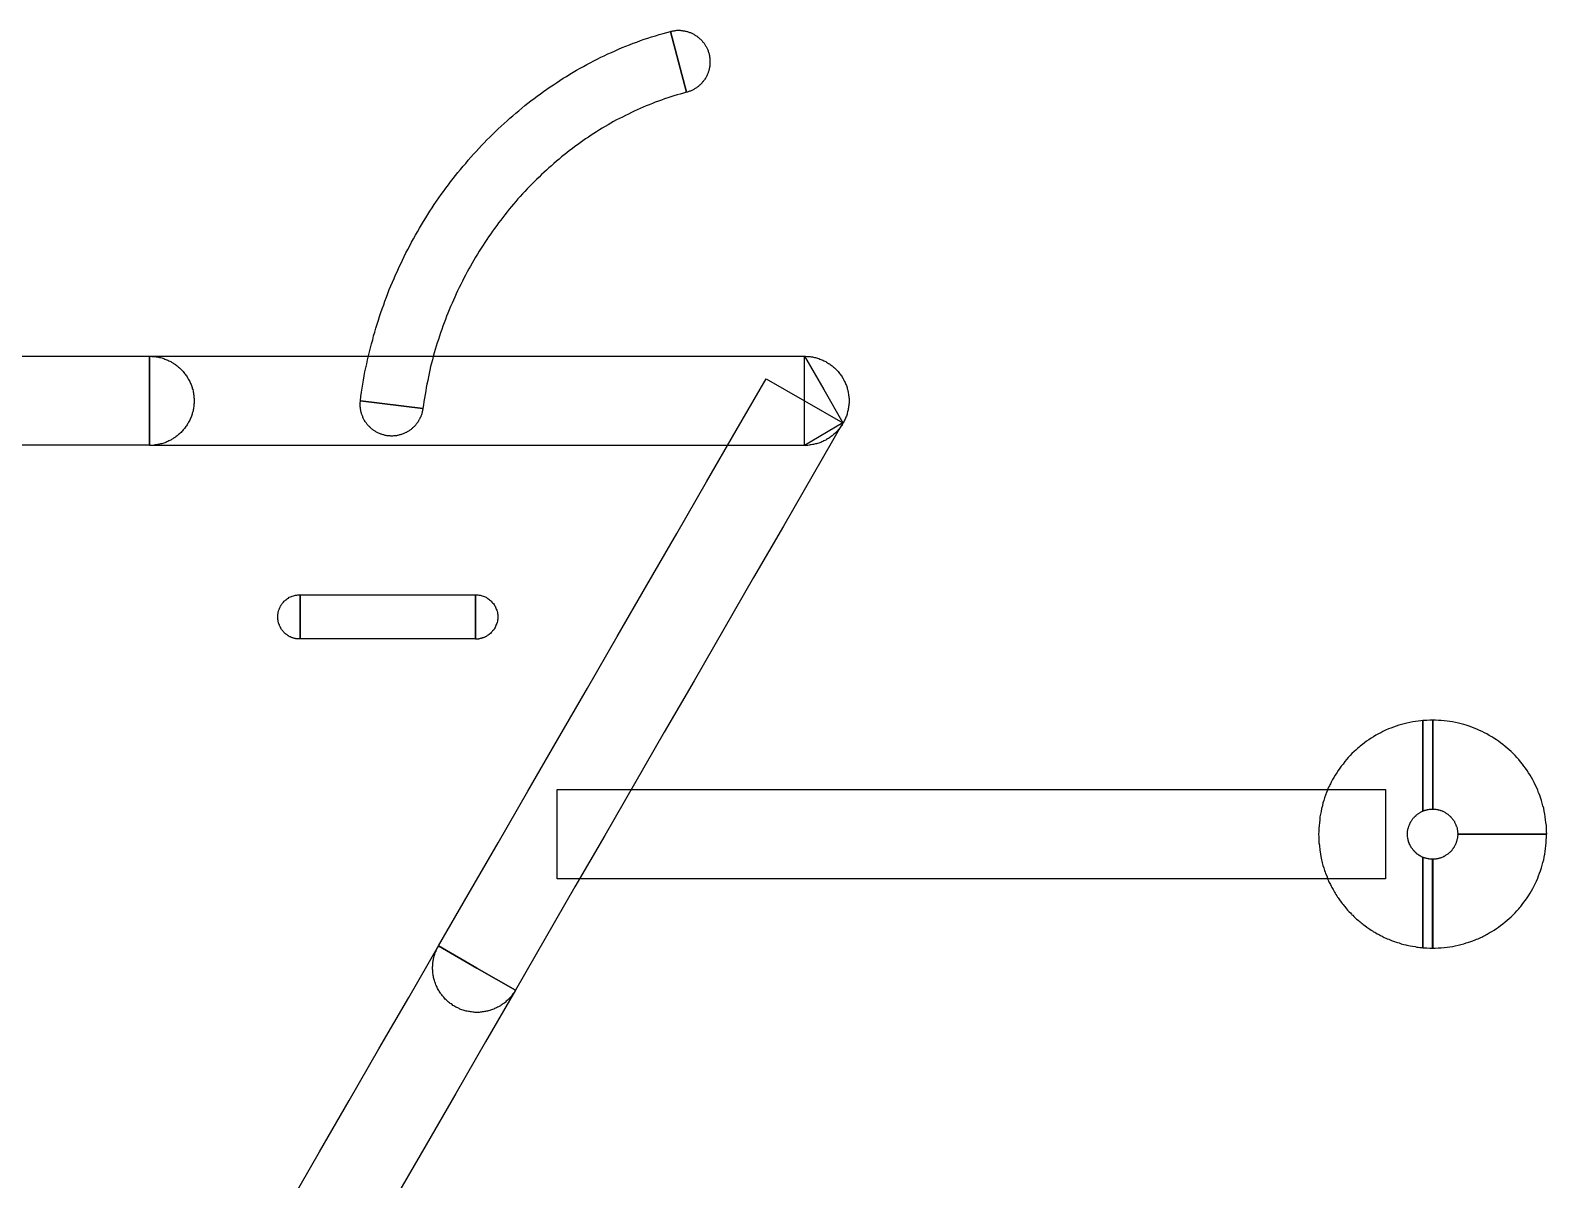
# Model space of a CAD drawing. Extents: x 0 to 100, y 0 to 85.
# Drawn here: x 45.9 to 100, y 44 to 85.1 of the extents above; entities that cross this region are included whole.
import ezdxf

# ---------------------------------------------------------------- set-up
doc = ezdxf.new("R2010")
doc.units = 0
doc.layers.get('0').update_dxf_attribs({"linetype": 'CONTINUOUS'})

msp = doc.modelspace()

# ---------------------------------------------------------------- linework, layer by layer
at = {"color": 7}
for points in [[(59.893809, 71.560609), (57.662553, 71.841853), (57.681312, 71.991848), (57.700071, 72.141843), (57.725075, 72.291838), (57.750078, 72.435586), (57.775081, 72.579332), (57.800084, 72.723077), (57.825087, 72.866825), (57.856337, 73.010568), (57.88759, 73.154316), (57.918837, 73.304311), (57.950089, 73.441807), (57.987586, 73.585553), (58.018839, 73.729301), (58.056335, 73.873045), (58.100087, 74.010543), (58.13134, 74.154287), (58.175086, 74.291785), (58.212588, 74.42928), (58.256339, 74.573027), (58.30634, 74.710522), (58.343837, 74.848019), (58.393838, 74.985514), (58.443839, 75.123012), (58.493837, 75.260507), (58.537589, 75.398004), (58.587587, 75.535499), (58.643837, 75.672994), (58.693838, 75.804242), (58.750089, 75.935487), (58.806339, 76.072984), (58.862587, 76.20423), (58.918837, 76.335477), (58.981337, 76.466723), (59.037588, 76.59797), (59.100088, 76.729215), (59.162588, 76.860463), (59.225087, 76.985458), (59.287587, 77.116704), (59.356337, 77.241701), (59.425086, 77.372947), (59.487588, 77.497945), (59.556338, 77.62294), (59.631337, 77.747938), (59.700086, 77.872933), (59.77509, 77.997931), (59.843837, 78.122927), (59.918835, 78.241672), (59.99384, 78.36667), (60.068836, 78.485416), (60.14384, 78.604164), (60.225085, 78.72291), (60.300092, 78.841655), (60.381338, 78.960403), (60.462591, 79.079149), (60.543834, 79.197897), (60.62509, 79.310393), (60.712588, 79.422889), (60.800088, 79.541637), (60.881337, 79.654133), (60.968837, 79.766631), (61.05634, 79.879127), (61.14384, 79.985373), (61.23759, 80.097872), (61.325085, 80.210367), (61.418835, 80.310366), (61.506335, 80.422862), (61.600085, 80.529108), (61.693838, 80.635357), (61.793834, 80.735353), (61.887584, 80.841599), (61.981337, 80.947848), (62.081341, 81.047844), (62.175091, 81.147841), (62.281337, 81.247839), (62.375087, 81.347836), (62.481336, 81.447834), (62.575085, 81.541581), (62.681339, 81.635328), (62.787586, 81.735324), (62.893842, 81.829073), (62.993839, 81.92282), (63.100085, 82.010316), (63.206342, 82.104065), (63.312588, 82.191562), (63.418836, 82.285309), (63.531337, 82.372806), (63.637586, 82.460305), (63.750087, 82.541552), (63.86259, 82.629049), (63.975088, 82.710298), (64.087589, 82.791545), (64.200085, 82.879042), (64.318838, 82.960291), (64.431339, 83.041538), (64.550089, 83.116536), (64.662587, 83.191533), (64.781337, 83.272782), (64.900088, 83.34778), (65.018841, 83.416527), (65.137588, 83.491527), (65.256339, 83.566524), (65.375089, 83.635272), (65.500089, 83.704019), (65.618839, 83.772767), (65.743841, 83.841517), (65.862592, 83.904014), (65.993841, 83.966512), (66.112591, 84.02901), (66.237591, 84.097759), (66.362591, 84.154007), (66.49384, 84.216505), (66.61884, 84.272753), (66.750089, 84.329001), (66.875089, 84.385251), (67.000088, 84.441499), (67.137587, 84.491498), (67.262587, 84.541496), (67.393841, 84.597744), (67.52509, 84.641492), (67.65634, 84.691493), (67.787589, 84.741491), (67.92509, 84.778989), (68.056339, 84.822738), (68.193838, 84.866486), (68.325085, 84.910235), (68.462589, 84.947734), (68.59384, 84.985234), (68.731336, 85.022733), (69.30009, 82.847793), (69.187589, 82.816544), (69.075088, 82.785295), (68.96259, 82.754046), (68.850087, 82.722798), (68.743841, 82.685299), (68.631337, 82.647798), (68.518842, 82.610299), (68.406338, 82.572801), (68.300089, 82.529052), (68.187589, 82.491554), (68.081342, 82.447805), (67.968839, 82.404057), (67.86259, 82.360306), (67.756339, 82.31656), (67.643841, 82.272809), (67.543836, 82.222811), (67.437587, 82.172813), (67.331341, 82.122815), (67.22509, 82.072816), (67.118841, 82.022816), (67.012587, 81.966568), (66.912585, 81.91657), (66.806339, 81.860322), (66.700088, 81.804072), (66.600086, 81.747826), (66.500087, 81.685326), (66.40009, 81.629078), (66.293836, 81.56658), (66.193837, 81.510332), (66.09384, 81.441582), (65.993841, 81.379084), (65.893842, 81.316587), (65.800089, 81.247839), (65.700085, 81.185339), (65.600088, 81.116592), (65.506338, 81.047844), (65.406339, 80.979097), (65.312586, 80.910347), (65.218839, 80.83535), (65.125087, 80.766602), (65.03134, 80.691605), (64.937587, 80.616605), (64.843837, 80.541608), (64.75009, 80.466611), (64.662587, 80.385363), (64.568837, 80.310366), (64.481337, 80.229117), (64.387587, 80.154119), (64.300089, 80.072872), (64.212589, 79.991623), (64.125086, 79.910376), (64.037586, 79.822879), (63.950085, 79.741632), (63.86259, 79.654133), (63.781339, 79.572886), (63.700086, 79.485389), (63.612591, 79.39789), (63.531337, 79.310393), (63.443837, 79.222896), (63.368841, 79.129147), (63.281338, 79.04165), (63.206342, 78.947904), (63.125091, 78.860407), (63.050089, 78.766658), (62.968838, 78.672911), (62.893842, 78.579162), (62.818838, 78.479166), (62.743839, 78.385419), (62.668835, 78.285421), (62.593839, 78.191674), (62.52509, 78.097927), (62.450086, 77.991681), (62.375087, 77.891683), (62.31259, 77.791686), (62.237591, 77.691688), (62.168836, 77.591691), (62.100087, 77.491695), (62.037587, 77.391696), (61.968838, 77.28545), (61.900088, 77.179204), (61.837591, 77.072955), (61.775089, 76.966709), (61.712591, 76.860463), (61.650089, 76.754215), (61.587592, 76.647968), (61.531339, 76.54172), (61.468839, 76.435474), (61.412588, 76.322978), (61.356335, 76.216729), (61.30009, 76.104233), (61.24384, 75.991737), (61.187589, 75.879239), (61.131336, 75.766743), (61.081341, 75.654247), (61.031337, 75.541749), (60.981336, 75.429253), (60.93134, 75.316755), (60.875087, 75.198009), (60.831341, 75.085511), (60.781337, 74.966765), (60.737589, 74.854267), (60.693837, 74.735521), (60.650088, 74.623025), (60.606334, 74.504277), (60.562588, 74.385531), (60.525089, 74.266786), (60.487589, 74.148038), (60.443838, 74.023042), (60.406338, 73.904294), (60.368839, 73.785549), (60.331339, 73.6668), (60.300092, 73.548055), (60.262587, 73.423059), (60.231335, 73.298062), (60.200088, 73.179317), (60.168835, 73.060566), (60.143832, 72.935572), (60.112582, 72.810575), (60.087579, 72.691827), (60.062576, 72.566833), (60.037573, 72.435586), (60.012569, 72.316839), (59.99381, 72.191841), (59.968807, 72.066847), (59.943804, 71.9356), (59.931316, 71.816853), (59.912557, 71.691858)], [(69.300008, 82.847788), (68.731254, 85.022728), (68.756257, 85.028985), (68.787505, 85.035242), (68.812508, 85.0415), (68.843758, 85.047757), (68.868761, 85.047757), (68.900008, 85.054015), (68.925011, 85.054015), (68.956261, 85.060272), (68.981264, 85.060272), (69.012512, 85.060272), (69.037515, 85.060272), (69.068765, 85.060272), (69.093768, 85.054015), (69.118771, 85.054015), (69.150018, 85.054015), (69.175021, 85.047757), (69.200025, 85.0415), (69.231275, 85.0415), (69.256278, 85.035242), (69.281281, 85.028985), (69.306284, 85.022728), (69.337534, 85.01647), (69.362537, 85.003979), (69.38754, 84.997722), (69.412543, 84.985231), (69.437546, 84.978973), (69.462549, 84.966483), (69.487553, 84.953992), (69.512556, 84.941501), (69.537559, 84.935243), (69.556318, 84.922752), (69.581321, 84.904004), (69.606324, 84.891513), (69.625083, 84.879022), (69.650086, 84.860276), (69.675089, 84.847785), (69.693848, 84.829037), (69.712607, 84.816546), (69.73761, 84.797797), (69.756369, 84.779049), (69.775128, 84.760301), (69.800131, 84.741552), (69.81889, 84.722807), (69.837649, 84.704058), (69.856408, 84.68531), (69.868923, 84.666561), (69.887682, 84.641564), (69.906441, 84.622815), (69.9252, 84.597817), (69.937688, 84.579069), (69.956447, 84.554071), (69.968935, 84.529073), (69.981424, 84.510325), (70.000183, 84.485324), (70.012671, 84.460327), (70.025186, 84.435329), (70.037674, 84.410331), (70.050189, 84.385333), (70.056433, 84.360335), (70.068922, 84.329086), (70.075166, 84.304086), (70.08768, 84.279088), (70.093925, 84.247839), (70.106413, 84.222841), (70.112657, 84.19159), (70.118901, 84.166592), (70.118901, 84.135343), (70.125172, 84.110346), (70.131416, 84.079097), (70.131416, 84.054099), (70.13766, 84.02285), (70.13766, 83.997852), (70.13766, 83.966603), (70.13766, 83.941605), (70.13766, 83.910357), (70.13766, 83.885359), (70.13766, 83.860358), (70.13766, 83.829109), (70.131416, 83.804109), (70.131416, 83.779111), (70.125172, 83.747862), (70.118901, 83.722864), (70.112657, 83.697867), (70.106413, 83.666618), (70.100169, 83.641617), (70.093925, 83.616619), (70.087654, 83.591619), (70.075139, 83.566621), (70.068869, 83.541623), (70.05638, 83.516625), (70.050136, 83.491628), (70.037621, 83.46663), (70.025133, 83.441632), (70.012645, 83.416631), (70.000156, 83.391634), (69.987668, 83.366633), (69.975153, 83.347887), (69.956394, 83.32289), (69.943879, 83.297889), (69.931391, 83.279143), (69.912632, 83.254143), (69.893873, 83.235394), (69.875114, 83.216646), (69.862626, 83.191648), (69.843867, 83.1729), (69.825108, 83.154151), (69.806349, 83.135403), (69.78759, 83.116655), (69.762587, 83.097909), (69.743828, 83.079161), (69.725095, 83.060415), (69.700092, 83.047924), (69.681333, 83.029178), (69.65633, 83.010432), (69.637571, 82.997941), (69.612568, 82.985451), (69.587565, 82.966705), (69.562562, 82.954214), (69.537559, 82.941723), (69.512556, 82.929232), (69.487553, 82.916741), (69.462549, 82.90425), (69.437546, 82.891759), (69.412543, 82.885502), (69.38754, 82.873011), (69.35629, 82.866753), (69.331287, 82.854262)], [(74.881367, 71.047929), (73.512614, 70.247953), (71.387623, 70.247953), (69.262755, 70.247953), (67.137846, 70.247953), (65.012771, 70.247953), (62.887913, 70.247953), (60.763023, 70.247953), (58.638043, 70.247953), (56.513002, 70.247953), (54.387898, 70.247953), (52.262685, 70.247953), (50.137616, 70.247953), (50.137616, 71.838533), (50.137616, 73.429112), (52.262603, 73.429112), (54.387475, 73.429112), (56.512383, 73.429112), (58.637458, 73.429112), (60.762314, 73.429112), (62.887206, 73.429112), (65.012184, 73.429112), (67.137227, 73.429112), (69.262331, 73.429112), (71.387544, 73.429112), (73.512614, 73.429112), (74.19699, 72.238519)], [(63.193864, 50.79831), (61.821989, 51.588911), (60.450114, 52.379515), (61.512609, 54.219796), (62.575046, 56.059973), (63.637499, 57.900182), (64.700036, 59.740537), (65.762465, 61.580703), (66.82491, 63.420899), (67.8874, 65.261168), (68.949919, 67.101494), (70.012473, 68.941874), (71.075079, 70.782348), (72.137614, 72.622697), (73.509489, 71.835217), (74.881367, 71.047741), (73.818872, 69.20746), (72.756435, 67.367283), (71.693982, 65.527075), (70.631444, 63.686718), (69.569015, 61.846554), (68.50657, 60.006358), (67.44408, 58.166088), (66.381559, 56.325763), (65.319008, 54.485382), (64.256399, 52.644908), (63.193864, 50.804559)], [(55.506255, 64.917041), (57.595836, 64.917041), (59.685409, 64.917041), (61.775004, 64.917041), (61.775004, 63.335838), (59.685425, 63.335838), (57.595852, 63.335838), (55.506255, 63.335838)], [(95.585727, 52.315653), (95.585727, 55.542464), (95.568132, 55.548628), (95.555379, 55.554793), (95.536912, 55.560958), (95.524159, 55.567546), (95.524159, 55.573711), (95.517994, 55.573711), (95.505691, 55.579849), (95.486799, 55.586014), (95.480635, 55.592179), (95.47447, 55.598767), (95.461717, 55.61107), (95.449414, 55.61107), (95.436661, 55.623823), (95.405453, 55.648429), (95.380397, 55.661182), (95.374232, 55.667347), (95.355765, 55.67965), (95.349176, 55.692403), (95.343012, 55.692403), (95.330709, 55.711294), (95.317956, 55.717459), (95.311791, 55.717459), (95.299488, 55.742515), (95.280596, 55.754818), (95.274432, 55.760957), (95.268293, 55.77371), (95.25554, 55.786013), (95.249376, 55.786013), (95.237072, 55.798766), (95.22432, 55.817233), (95.218155, 55.817233), (95.218155, 55.823398), (95.205852, 55.848454), (95.180796, 55.879662), (95.174631, 55.892415), (95.168466, 55.89858), (95.168466, 55.904744), (95.155713, 55.917497), (95.149548, 55.923662), (95.136795, 55.948718), (95.130631, 55.961021), (95.124492, 55.979913), (95.112189, 55.998804), (95.112189, 56.004969), (95.093298, 56.04233), (95.080995, 56.073541), (95.08716, 56.073541), (95.080995, 56.079705), (95.074407, 56.092458), (95.068268, 56.123666), (95.062104, 56.154876), (95.055939, 56.161015), (95.055939, 56.167179), (95.055939, 56.173767), (95.049774, 56.211132), (95.043186, 56.24234), (95.037021, 56.255092), (95.043186, 56.261257), (95.037021, 56.261257), (95.037021, 56.298619), (95.037021, 56.31751), (95.030856, 56.335978), (95.037021, 56.373779), (95.03755, 56.373779), (95.031385, 56.404987), (95.03755, 56.423878), (95.03755, 56.442346), (95.03755, 56.467402), (95.03755, 56.486293), (95.050303, 56.511349), (95.050303, 56.529817), (95.050303, 56.561028), (95.056468, 56.57378), (95.062633, 56.598836), (95.068797, 56.617304), (95.074962, 56.64236), (95.081127, 56.661252), (95.087715, 56.673555), (95.100018, 56.698611), (95.112771, 56.73597), (95.112771, 56.742558), (95.125074, 56.761026), (95.131239, 56.773779), (95.131239, 56.779917), (95.137404, 56.786082), (95.150157, 56.81729), (95.16246, 56.836181), (95.175213, 56.848484), (95.187516, 56.867375), (95.199819, 56.886267), (95.212572, 56.911323), (95.224875, 56.923626), (95.237628, 56.935929), (95.249931, 56.95482), (95.268822, 56.967123), (95.281126, 56.986014), (95.300017, 56.998318), (95.31232, 57.017209), (95.337376, 57.0361), (95.343514, 57.048403), (95.349679, 57.048403), (95.349679, 57.054568), (95.356267, 57.054568), (95.374735, 57.073459), (95.387488, 57.086212), (95.412544, 57.098515), (95.431012, 57.110818), (95.449903, 57.123571), (95.462206, 57.135874), (95.481098, 57.142463), (95.499989, 57.154766), (95.518457, 57.167069), (95.549664, 57.179822), (95.568556, 57.185987), (95.57472, 57.192151), (95.585701, 57.194797), (95.585701, 60.426008), (95.512734, 60.417224), (95.412512, 60.398333), (95.318887, 60.392168), (95.218668, 60.379865), (95.112732, 60.354809), (95.006361, 60.335918), (94.912733, 60.30471), (94.818668, 60.286242), (94.725043, 60.254595), (94.625261, 60.223385), (94.531196, 60.192178), (94.443722, 60.154816), (94.356251, 60.123606), (94.250314, 60.07965), (94.15625, 60.036132), (94.081523, 59.986025), (93.994052, 59.94866), (93.906581, 59.898551), (93.825261, 59.842287), (93.73779, 59.792178), (93.65647, 59.742508), (93.57515, 59.686244), (93.499988, 59.62998), (93.425261, 59.567123), (93.343942, 59.51086), (93.312734, 59.473495), (93.262625, 59.442288), (93.218669, 59.404926), (93.187459, 59.373716), (93.125041, 59.317452), (93.050315, 59.248441), (92.987458, 59.173714), (92.918889, 59.104703), (92.856468, 59.029979), (92.794053, 58.960968), (92.731196, 58.873497), (92.668778, 58.798771), (92.612514, 58.723605), (92.556251, 58.642286), (92.50658, 58.560968), (92.456471, 58.473494), (92.406359, 58.392177), (92.356252, 58.317453), (92.337784, 58.273496), (92.312728, 58.223386), (92.281521, 58.167562), (92.256464, 58.129758), (92.243712, 58.092399), (92.218656, 58.042287), (92.194049, 57.992177), (92.181296, 57.935914), (92.143935, 57.861187), (92.106573, 57.767562), (92.074923, 57.66734), (92.043716, 57.573715), (92.012505, 57.486244), (91.994037, 57.379868), (91.968981, 57.286242), (91.95009, 57.179869), (91.925034, 57.086241), (91.906566, 56.986022), (91.899978, 56.886243), (91.887675, 56.779867), (91.874922, 56.680087), (91.868757, 56.573717), (91.868757, 56.467341), (91.856454, 56.373716), (91.855925, 56.373716), (91.867778, 56.273494), (91.867778, 56.167121), (91.873943, 56.061187), (91.886696, 55.973713), (91.886696, 55.910859), (91.898999, 55.854595), (91.898999, 55.804922), (91.911752, 55.742068), (91.93022, 55.654594), (91.942973, 55.56712), (91.949138, 55.510857), (91.967606, 55.454593), (91.980359, 55.404925), (91.992662, 55.348662), (92.011553, 55.254594), (92.042761, 55.173714), (92.061652, 55.123604), (92.073955, 55.073495), (92.092846, 55.017231), (92.111737, 54.960968), (92.149099, 54.879648), (92.180309, 54.804924), (92.192613, 54.754815), (92.217669, 54.698551), (92.242725, 54.642288), (92.261616, 54.611077), (92.280084, 54.573716), (92.311731, 54.517452), (92.336337, 54.46734), (92.355228, 54.429981), (92.374119, 54.39877), (92.40533, 54.348661), (92.423798, 54.304706), (92.448854, 54.267341), (92.47391, 54.217232), (92.50512, 54.173716), (92.536327, 54.123606), (92.561384, 54.092396), (92.605339, 54.023388), (92.661602, 53.948661), (92.698964, 53.898552), (92.736326, 53.855033), (92.767536, 53.817232), (92.792592, 53.786022), (92.817648, 53.74866), (92.855452, 53.710856), (92.892814, 53.661186), (92.91787, 53.63613), (92.94908, 53.598768), (92.992596, 53.560965), (93.030397, 53.517449), (93.048865, 53.492393), (93.080073, 53.473501), (93.117876, 53.429985), (93.155238, 53.392182), (93.1926, 53.360974), (93.217656, 53.335918), (93.267765, 53.298554), (93.311284, 53.261194), (93.342931, 53.236138), (93.374139, 53.204931), (93.417655, 53.179875), (93.455458, 53.14251), (93.505131, 53.104709), (93.580294, 53.048446), (93.648866, 53.00493), (93.686667, 52.979874), (93.736337, 52.942512), (93.786449, 52.917456), (93.823811, 52.886248), (93.861612, 52.867357), (93.905128, 52.848466), (93.95524, 52.817258), (93.986448, 52.79879), (94.030403, 52.779899), (94.073919, 52.748689), (94.130183, 52.723633), (94.167547, 52.704741), (94.205348, 52.686273), (94.255458, 52.661217), (94.311282, 52.636161), (94.361392, 52.61727), (94.436557, 52.592214), (94.517877, 52.554852), (94.57414, 52.535961), (94.630404, 52.517493), (94.680074, 52.50474), (94.730184, 52.486272), (94.811501, 52.455065), (94.905129, 52.436173), (94.967547, 52.42387), (95.011505, 52.404979), (95.067768, 52.392676), (95.124032, 52.379923), (95.211503, 52.36762), (95.305129, 52.354867), (95.361392, 52.342564), (95.411502, 52.336399), (95.467765, 52.329811), (95.530183, 52.323646)], [(95.585934, 57.194771), (95.600009, 57.19829), (95.625065, 57.211043), (95.643957, 57.217207), (95.65626, 57.223372), (95.681316, 57.22996), (95.706372, 57.236125), (95.731428, 57.24229), (95.743731, 57.248455), (95.762622, 57.248455), (95.78109, 57.248455), (95.8123, 57.261208), (95.837356, 57.261208), (95.856248, 57.261208), (95.881304, 57.261208), (95.900195, 57.267346), (95.931403, 57.261208), (95.931403, 58.851537), (95.931403, 60.442304), (95.831623, 60.436139), (95.719096, 60.429975), (95.618877, 60.429975), (95.58591, 60.426032)], [(95.931868, 60.442243), (95.931868, 58.851476), (95.931868, 57.260705), (95.956924, 57.267293), (95.975392, 57.260705), (96.000448, 57.260705), (96.01934, 57.260705), (96.044396, 57.260705), (96.075603, 57.248402), (96.094071, 57.248402), (96.112962, 57.248402), (96.131854, 57.242237), (96.150322, 57.236072), (96.181529, 57.229484), (96.20042, 57.223319), (96.212723, 57.217154), (96.23778, 57.21099), (96.26899, 57.198237), (96.287881, 57.192072), (96.294046, 57.192072), (96.312937, 57.179319), (96.337993, 57.167016), (96.363049, 57.154713), (96.375352, 57.148125), (96.394244, 57.135822), (96.412711, 57.123518), (96.425464, 57.110766), (96.443932, 57.098462), (96.468988, 57.085709), (96.48788, 57.073406), (96.500183, 57.060653), (96.512936, 57.04835), (96.531404, 57.029459), (96.550295, 57.017156), (96.55646, 56.998265), (96.575351, 56.985962), (96.593819, 56.96707), (96.606572, 56.954767), (96.618875, 56.942014), (96.631628, 56.923546), (96.643931, 56.910793), (96.662822, 56.885737), (96.668987, 56.867269), (96.68129, 56.854517), (96.694043, 56.836049), (96.706346, 56.817157), (96.712511, 56.798266), (96.725264, 56.779798), (96.737567, 56.754742), (96.75032, 56.729686), (96.756485, 56.70463), (96.768788, 56.673423), (96.774952, 56.654531), (96.781117, 56.642228), (96.787705, 56.617172), (96.800009, 56.592116), (96.800009, 56.56706), (96.806173, 56.554757), (96.806173, 56.535866), (96.812761, 56.51081), (96.818926, 56.486203), (96.818926, 56.461147), (96.818926, 56.442256), (96.825091, 56.4172), (96.825091, 56.398732), (96.818926, 56.373676), (98.409257, 56.373676), (100.000028, 56.373676), (99.994313, 56.473456), (99.988148, 56.579829), (99.988148, 56.679608), (99.975395, 56.785984), (99.963092, 56.885764), (99.950339, 56.985983), (99.938036, 57.079611), (99.91298, 57.185984), (99.894088, 57.292357), (99.862881, 57.385982), (99.844413, 57.479611), (99.812766, 57.573236), (99.781556, 57.673458), (99.750348, 57.76708), (99.712986, 57.8484), (99.681776, 57.942028), (99.631667, 58.048401), (99.594302, 58.135872), (99.550347, 58.217192), (99.506831, 58.304663), (99.456722, 58.392137), (99.406612, 58.473454), (99.3565, 58.554774), (99.300678, 58.642246), (99.244415, 58.723566), (99.188151, 58.798292), (99.131887, 58.873457), (99.06903, 58.954777), (99.006612, 59.029501), (98.93804, 59.104663), (98.875622, 59.173235), (98.806611, 59.248401), (98.731885, 59.316973), (98.662874, 59.379388), (98.58815, 59.442248), (98.512987, 59.504666), (98.437819, 59.567084), (98.356502, 59.629499), (98.281776, 59.685762), (98.206613, 59.742026), (98.119139, 59.792138), (98.037822, 59.842248), (97.950348, 59.891918), (97.862874, 59.948182), (97.781557, 59.985985), (97.694083, 60.035653), (97.606612, 60.073456), (97.50683, 60.123127), (97.412765, 60.154776), (97.331887, 60.192138), (97.231668, 60.223346), (97.131886, 60.254556), (97.037821, 60.285763), (96.944193, 60.304655), (96.850568, 60.335862), (96.744195, 60.35433), (96.644412, 60.379386), (96.538039, 60.392139), (96.444414, 60.398304), (96.344195, 60.417195), (96.237819, 60.429498), (96.13804, 60.429498), (96.031666, 60.435637)], [(94.246631, 54.779826), (92.135206, 54.779826), (90.023773, 54.779826), (87.912488, 54.779826), (85.801152, 54.779826), (83.689896, 54.779826), (81.578365, 54.779826), (79.466789, 54.779826), (77.355541, 54.779826), (75.244066, 54.779826), (73.132595, 54.779826), (71.021263, 54.779826), (68.909679, 54.779826), (66.798171, 54.779826), (64.68668, 54.779826), (64.68668, 56.370406), (64.68668, 57.960986), (66.798105, 57.960986), (68.909541, 57.960986), (71.020824, 57.960986), (73.132159, 57.960986), (75.243415, 57.960986), (77.354946, 57.960986), (79.466522, 57.960986), (81.57777, 57.960986), (83.689248, 57.960986), (85.800716, 57.960986), (87.912051, 57.960986), (90.023632, 57.960986), (92.135142, 57.960986), (94.246631, 57.960986), (94.246631, 56.370406)], [(96.818461, 56.373232), (96.824625, 56.342024), (96.824625, 56.323556), (96.818461, 56.2985), (96.818461, 56.279609), (96.818461, 56.254553), (96.812296, 56.229497), (96.805708, 56.20489), (96.805708, 56.185999), (96.799543, 56.167108), (96.799543, 56.14864), (96.78724, 56.116991), (96.781075, 56.098523), (96.774487, 56.08577), (96.768322, 56.061163), (96.756019, 56.036107), (96.749854, 56.011051), (96.743689, 56.004887), (96.737101, 55.992134), (96.724798, 55.960926), (96.712495, 55.942035), (96.699742, 55.923567), (96.693577, 55.904676), (96.681274, 55.892373), (96.668521, 55.873481), (96.662356, 55.85459), (96.643465, 55.829984), (96.631162, 55.811093), (96.612244, 55.79834), (96.612244, 55.786036), (96.606106, 55.792201), (96.606106, 55.786036), (96.599941, 55.779872), (96.574885, 55.754816), (96.555967, 55.742063), (96.549803, 55.723595), (96.531335, 55.710842), (96.512444, 55.692374), (96.493552, 55.679621), (96.487387, 55.667318), (96.46892, 55.655015), (96.443864, 55.642262), (96.424972, 55.629959), (96.406081, 55.617206), (96.393778, 55.604903), (96.374887, 55.59215), (96.349831, 55.579847), (96.337527, 55.573708), (96.331363, 55.573708), (96.337527, 55.567544), (96.318636, 55.567544), (96.300168, 55.554791), (96.29358, 55.554791), (96.29358, 55.548626), (96.256218, 55.542461), (96.237327, 55.529708), (96.218859, 55.523543), (96.199968, 55.517405), (96.174912, 55.51124), (96.156021, 55.504652), (96.137553, 55.498487), (96.118661, 55.492323), (96.087454, 55.492323), (96.068563, 55.492323), (96.043956, 55.47957), (96.025065, 55.47957), (96.000009, 55.47957), (95.981118, 55.47957), (95.96265, 55.473431), (95.93144, 55.47957), (95.93144, 53.889239), (95.93144, 52.298471), (96.024629, 52.304636), (96.131002, 52.311224), (96.237375, 52.311224), (96.337157, 52.323527), (96.443527, 52.33583), (96.54331, 52.348583), (96.649683, 52.360886), (96.737154, 52.385942), (96.84353, 52.404833), (96.937155, 52.436041), (97.043528, 52.454932), (97.131002, 52.48614), (97.224628, 52.517348), (97.331001, 52.548558), (97.424629, 52.58592), (97.499792, 52.61713), (97.549465, 52.636021), (97.599571, 52.661077), (97.655838, 52.686133), (97.687045, 52.698436), (97.724846, 52.723492), (97.787267, 52.748548), (97.830783, 52.779759), (97.874738, 52.798227), (97.949464, 52.848333), (98.037375, 52.892291), (98.124849, 52.942401), (98.205727, 52.998225), (98.280892, 53.054489), (98.356058, 53.110752), (98.437375, 53.173609), (98.518255, 53.236027), (98.587264, 53.298442), (98.66199, 53.360863), (98.731004, 53.423278), (98.805727, 53.492289), (98.874739, 53.567016), (98.931002, 53.629873), (98.96221, 53.66108), (99.005726, 53.704599), (99.037375, 53.748554), (99.074737, 53.785916), (99.131001, 53.861082), (99.187265, 53.941962), (99.243528, 54.017125), (99.299792, 54.098445), (99.356056, 54.17361), (99.405726, 54.267236), (99.461989, 54.348555), (99.505945, 54.436026), (99.549463, 54.523498), (99.593421, 54.598224), (99.637376, 54.692291), (99.680892, 54.798225), (99.7121, 54.885699), (99.749464, 54.97317), (99.781111, 55.067235), (99.812319, 55.167017), (99.843529, 55.261082), (99.861997, 55.354707), (99.893205, 55.448336), (99.912096, 55.554709), (99.937152, 55.660642), (99.949455, 55.75471), (99.962208, 55.854489), (99.974511, 55.954708), (99.987264, 56.060642), (99.987264, 56.160861), (99.993402, 56.267237), (99.999567, 56.373168), (98.408797, 56.373168)], [(95.585934, 52.315653), (95.61802, 52.311261), (95.724395, 52.311261), (95.830768, 52.305096), (95.930551, 52.298508), (95.930551, 53.889276), (95.930551, 55.479607), (95.893186, 55.473468), (95.874295, 55.479607), (95.855827, 55.479607), (95.818026, 55.479607), (95.818026, 55.486195), (95.811861, 55.479607), (95.799558, 55.486195), (95.768348, 55.486195), (95.730544, 55.498498), (95.724379, 55.498498), (95.712076, 55.498498), (95.712076, 55.504663), (95.68702, 55.511251), (95.649656, 55.517416), (95.643068, 55.517416), (95.636929, 55.523554), (95.605719, 55.535857), (95.585928, 55.542445)]]:
    msp.add_lwpolyline(points, close=True, dxfattribs=at)
for points in [[(43.762229, 73.4293), (45.887333, 73.4293), (48.012546, 73.4293), (50.137616, 73.4293), (50.137616, 71.838721), (50.137616, 70.248141), (50.137616, 71.838721), (50.137616, 73.4293), (50.175115, 73.4293), (50.218864, 73.42303), (50.256366, 73.42303), (50.300117, 73.416786), (50.337614, 73.416786), (50.375116, 73.410515), (50.418865, 73.404271), (50.456364, 73.391782), (50.493866, 73.385512), (50.531363, 73.379241), (50.568865, 73.366753), (50.606365, 73.354264), (50.643864, 73.341776), (50.681366, 73.329288), (50.718866, 73.316799), (50.756365, 73.304311), (50.787615, 73.285579), (50.825114, 73.26682), (50.862616, 73.254331), (50.893866, 73.235572), (50.925114, 73.216813), (50.962616, 73.198081), (50.993865, 73.173078), (51.025115, 73.154345), (51.056365, 73.135586), (51.087615, 73.110583), (51.118863, 73.08558), (51.150115, 73.060577), (51.175118, 73.035574), (51.206371, 73.010571), (51.231374, 72.985568), (51.262627, 72.960564), (51.28763, 72.935561), (51.312633, 72.904311), (51.337636, 72.879308), (51.362639, 72.848058), (51.387642, 72.816808), (51.412645, 72.785561), (51.431404, 72.754311), (51.456407, 72.723064), (51.475166, 72.691811), (51.493925, 72.660564), (51.512684, 72.629314), (51.531443, 72.591815), (51.550202, 72.560567), (51.568961, 72.523068), (51.58772, 72.491818), (51.600208, 72.454321), (51.618967, 72.416822), (51.631456, 72.385572), (51.643944, 72.348073), (51.656432, 72.310573), (51.662677, 72.273074), (51.675165, 72.235577), (51.687653, 72.198078), (51.693924, 72.154329), (51.700168, 72.116829), (51.706439, 72.07933), (51.712683, 72.035581), (51.718927, 71.998082), (51.718927, 71.960582), (51.725198, 71.916836), (51.725198, 71.879337), (51.725198, 71.835585), (51.725198, 71.798086), (51.725198, 71.75434), (51.718927, 71.71684), (51.718927, 71.673091), (51.712683, 71.635592), (51.706439, 71.591843), (51.700168, 71.554344), (51.693924, 71.516844), (51.687653, 71.479345), (51.675165, 71.441848), (51.662677, 71.398099), (51.656432, 71.3606), (51.643944, 71.329353), (51.631456, 71.291853), (51.618967, 71.254351), (51.600208, 71.216854), (51.58772, 71.179355), (51.568961, 71.148105), (51.550202, 71.110608), (51.531443, 71.079358), (51.512684, 71.041859), (51.493925, 71.010612), (51.475166, 70.979359), (51.456407, 70.948112), (51.431404, 70.916862), (51.412645, 70.885612), (51.387642, 70.854365), (51.362639, 70.823115), (51.337636, 70.798112), (51.312633, 70.766862), (51.28763, 70.741859), (51.262627, 70.710606), (51.231374, 70.685603), (51.206371, 70.6606), (51.175118, 70.635597), (51.150115, 70.610594), (51.118863, 70.58559), (51.087615, 70.560587), (51.056365, 70.541828), (51.025115, 70.516825), (50.993865, 70.498066), (50.962616, 70.479307), (50.925114, 70.454304), (50.893866, 70.435545), (50.862616, 70.423057), (50.825114, 70.404324), (50.787615, 70.385565), (50.756365, 70.373077), (50.718866, 70.354318), (50.681366, 70.34183), (50.643864, 70.329341), (50.606365, 70.316853), (50.568865, 70.304365), (50.531363, 70.298094), (50.493866, 70.285606), (50.456364, 70.279362), (50.418865, 70.273091), (50.375116, 70.26682), (50.337614, 70.260576), (50.300117, 70.254306), (50.256366, 70.248035), (50.218864, 70.248035), (50.175115, 70.248035), (50.137616, 70.247953)], [(73.512614, 70.247953), (73.512614, 71.838533), (73.512614, 73.429112), (73.550119, 73.429112), (73.593867, 73.422842), (73.631367, 73.422842), (73.675118, 73.416598), (73.712618, 73.416598), (73.750117, 73.410327), (73.793866, 73.404083), (73.831371, 73.391595), (73.86887, 73.385324), (73.906367, 73.379053), (73.943866, 73.366565), (73.981366, 73.354077), (74.018868, 73.341588), (74.05637, 73.3291), (74.093869, 73.316612), (74.131366, 73.304123), (74.162616, 73.285391), (74.200115, 73.266632), (74.231365, 73.254144), (74.26887, 73.235385), (74.30012, 73.216626), (74.337619, 73.197893), (74.368869, 73.17289), (74.400119, 73.154157), (74.431369, 73.135399), (74.462619, 73.110395), (74.493869, 73.085392), (74.518872, 73.060389), (74.550122, 73.035386), (74.581372, 73.010383), (74.606375, 72.98538), (74.637625, 72.960377), (74.662628, 72.935374), (74.687631, 72.904124), (74.712634, 72.87912), (74.737637, 72.847871), (74.76264, 72.816621), (74.781399, 72.785373), (74.806403, 72.754123), (74.831406, 72.722876), (74.850165, 72.691623), (74.868924, 72.660376), (74.887683, 72.629126), (74.906441, 72.591627), (74.9252, 72.56038), (74.943933, 72.52288), (74.962692, 72.49163), (74.97518, 72.454133), (74.987695, 72.416634), (75.006454, 72.385384), (75.018969, 72.347885), (75.031457, 72.310385), (75.037701, 72.272886), (75.050216, 72.235389), (75.062704, 72.19789), (75.068949, 72.154141), (75.075219, 72.116642), (75.081463, 72.079142), (75.087708, 72.035393), (75.093978, 71.997894), (75.093978, 71.960395), (75.100222, 71.916648), (75.100222, 71.879149), (75.100222, 71.835397), (75.100222, 71.797898), (75.100222, 71.754152), (75.093978, 71.716652), (75.093978, 71.672904), (75.087708, 71.635404), (75.081463, 71.591655), (75.075219, 71.554156), (75.068949, 71.516657), (75.062704, 71.479157), (75.050216, 71.44166), (75.037701, 71.397912), (75.031457, 71.360412), (75.018969, 71.329165), (75.006454, 71.291665), (74.987695, 71.254163), (74.97518, 71.216667), (74.962692, 71.179167), (74.943933, 71.147917), (74.9252, 71.110421), (74.906441, 71.079171), (74.887683, 71.041671), (74.868924, 71.010424), (74.850165, 70.979171), (74.831406, 70.947924), (74.806403, 70.916674), (74.781399, 70.885424), (74.76264, 70.854177), (74.737637, 70.822927), (74.712634, 70.797924), (74.687631, 70.766674), (74.662628, 70.741671), (74.637625, 70.710418), (74.606375, 70.685415), (74.581372, 70.660412), (74.550122, 70.635409), (74.518872, 70.610406), (74.493869, 70.585403), (74.462619, 70.560399), (74.431369, 70.54164), (74.400119, 70.516637), (74.368869, 70.497878), (74.337619, 70.479119), (74.30012, 70.454116), (74.26887, 70.435357), (74.231365, 70.422869), (74.200115, 70.404137), (74.162616, 70.385378), (74.131366, 70.372889), (74.093869, 70.35413), (74.05637, 70.341642), (74.018868, 70.329154), (73.981366, 70.316665), (73.943866, 70.304177), (73.906367, 70.297906), (73.86887, 70.285418), (73.831371, 70.279174), (73.793866, 70.272903), (73.750117, 70.266633), (73.712618, 70.260388), (73.675118, 70.254118), (73.631367, 70.247847), (73.593867, 70.247847), (73.550119, 70.247847), (73.512614, 70.247765)], [(57.662543, 71.841853), (59.893798, 71.560609), (59.887527, 71.535606), (59.881257, 71.504356), (59.875013, 71.479353), (59.868742, 71.448103), (59.862471, 71.4231), (59.856227, 71.391853), (59.849957, 71.366849), (59.843686, 71.341846), (59.831198, 71.316843), (59.818683, 71.29184), (59.812412, 71.260593), (59.799924, 71.23559), (59.787409, 71.210587), (59.774921, 71.185583), (59.762406, 71.166851), (59.749918, 71.141848), (59.737429, 71.116845), (59.71867, 71.091842), (59.706182, 71.073083), (59.687423, 71.048079), (59.674935, 71.029347), (59.656176, 71.004344), (59.637443, 70.985585), (59.624955, 70.966826), (59.606196, 70.941823), (59.587463, 70.923064), (59.568704, 70.904331), (59.549945, 70.885572), (59.524942, 70.866813), (59.50621, 70.848054), (59.487451, 70.835566), (59.468692, 70.816807), (59.443689, 70.798048), (59.42493, 70.78556), (59.399927, 70.766801), (59.374924, 70.754313), (59.356191, 70.741824), (59.331188, 70.729336), (59.306185, 70.710577), (59.281182, 70.704333), (59.256179, 70.691844), (59.23742, 70.679356), (59.212417, 70.666868), (59.187413, 70.654379), (59.156163, 70.648135), (59.13116, 70.635647), (59.106157, 70.629376), (59.081154, 70.623132), (59.056151, 70.616888), (59.031148, 70.610617), (58.999895, 70.604347), (58.974892, 70.598103), (58.949889, 70.591832), (58.918639, 70.591832), (58.893636, 70.585588), (58.862383, 70.585588), (58.83738, 70.585588), (58.806128, 70.579344), (58.781124, 70.579344), (58.749872, 70.579344), (58.724869, 70.585588), (58.693616, 70.585588), (58.668613, 70.585588), (58.63736, 70.591832), (58.606113, 70.591832), (58.58111, 70.598103), (58.54986, 70.604347), (58.524857, 70.610617), (58.493607, 70.616888), (58.468604, 70.623132), (58.443601, 70.629376), (58.418598, 70.641865), (58.387348, 70.648135), (58.362345, 70.660624), (58.337342, 70.673112), (58.312338, 70.679383), (58.287335, 70.691871), (58.262332, 70.704359), (58.237329, 70.716848), (58.212326, 70.735607), (58.193567, 70.748095), (58.168564, 70.760583), (58.143561, 70.773072), (58.124802, 70.79183), (58.099799, 70.804319), (58.08104, 70.823078), (58.056037, 70.841837), (58.037278, 70.860569), (58.018545, 70.879328), (57.999786, 70.898061), (57.981027, 70.91682), (57.962268, 70.935579), (57.943509, 70.954338), (57.92475, 70.973097), (57.905991, 70.991855), (57.893503, 71.016859), (57.874744, 71.035618), (57.855985, 71.060621), (57.843497, 71.07938), (57.831008, 71.104383), (57.812249, 71.129386), (57.799761, 71.148118), (57.787273, 71.173122), (57.774784, 71.198125), (57.762296, 71.223128), (57.749808, 71.248131), (57.743537, 71.273134), (57.731022, 71.298137), (57.724752, 71.32314), (57.712263, 71.348143), (57.705993, 71.373147), (57.699749, 71.39815), (57.68726, 71.429397), (57.68099, 71.4544), (57.674745, 71.479403), (57.674745, 71.504406), (57.668475, 71.535654), (57.662204, 71.560657), (57.662204, 71.591907), (57.65596, 71.61691), (57.65596, 71.64816), (57.65596, 71.673163), (57.65596, 71.704413), (57.65596, 71.729416), (57.65596, 71.760666), (57.65596, 71.785669), (57.662204, 71.816919), (57.662112, 71.841922)], [(50.137616, 70.248141), (48.012625, 70.248141), (45.887754, 70.248141), (43.762848, 70.248141)], [(55.506104, 64.917041), (55.506104, 63.335838), (55.487372, 63.335838), (55.462368, 63.335838), (55.443609, 63.335838), (55.424851, 63.335838), (55.406092, 63.335838), (55.387333, 63.342082), (55.362329, 63.342082), (55.343571, 63.348353), (55.324812, 63.354597), (55.306053, 63.354597), (55.28732, 63.360841), (55.268561, 63.367111), (55.249802, 63.373382), (55.231043, 63.379626), (55.212284, 63.385897), (55.199796, 63.392168), (55.181037, 63.404656), (55.162278, 63.4109), (55.143519, 63.417171), (55.12476, 63.429659), (55.112245, 63.435903), (55.093486, 63.448391), (55.080998, 63.454662), (55.062239, 63.46715), (55.049751, 63.479639), (55.030992, 63.492127), (55.018503, 63.498398), (54.999771, 63.510886), (54.987256, 63.523374), (54.974768, 63.535863), (54.956009, 63.548351), (54.943521, 63.56711), (54.931006, 63.579598), (54.918517, 63.592087), (54.906029, 63.604575), (54.893541, 63.623334), (54.881052, 63.635822), (54.868564, 63.648311), (54.862293, 63.667043), (54.849805, 63.679531), (54.837317, 63.69829), (54.824828, 63.710779), (54.818584, 63.729538), (54.806096, 63.748297), (54.799825, 63.760785), (54.793581, 63.779544), (54.781093, 63.798303), (54.774822, 63.817062), (54.768578, 63.835794), (54.762307, 63.854553), (54.756063, 63.867042), (54.749819, 63.885801), (54.743548, 63.90456), (54.737278, 63.923319), (54.731034, 63.948322), (54.731034, 63.967081), (54.724763, 63.98584), (54.724763, 64.004599), (54.718492, 64.023358), (54.718492, 64.042116), (54.718492, 64.060875), (54.712248, 64.085879), (54.712248, 64.104611), (54.712248, 64.12337), (54.712248, 64.142129), (54.712248, 64.167132), (54.718492, 64.185865), (54.718492, 64.204624), (54.718492, 64.223383), (54.724763, 64.242141), (54.724763, 64.267145), (54.731034, 64.285904), (54.731034, 64.304636), (54.737278, 64.323395), (54.743548, 64.342154), (54.749819, 64.360913), (54.756063, 64.379672), (54.762307, 64.398431), (54.768578, 64.41719), (54.774822, 64.435922), (54.781093, 64.448411), (54.793581, 64.46717), (54.799825, 64.485929), (54.806096, 64.504688), (54.818584, 64.517176), (54.824828, 64.535935), (54.837317, 64.548423), (54.849805, 64.567182), (54.862293, 64.57967), (54.868564, 64.598429), (54.881052, 64.610918), (54.893541, 64.629677), (54.918544, 64.65468), (54.943547, 64.68593), (54.956035, 64.698418), (54.974794, 64.710906), (54.987283, 64.723395), (54.999797, 64.735883), (55.031045, 64.760886), (55.062297, 64.779619), (55.093545, 64.798378), (55.124797, 64.823381), (55.162297, 64.835869), (55.199796, 64.854628), (55.231046, 64.867116), (55.268545, 64.879605), (55.306047, 64.892093), (55.343547, 64.898364), (55.387296, 64.904608), (55.424795, 64.910852), (55.462297, 64.917123), (55.505945, 64.917387)], [(61.775004, 63.335838), (61.775004, 64.917041), (61.812503, 64.917041), (61.850003, 64.910796), (61.893757, 64.904526), (61.931256, 64.898255), (61.968756, 64.892011), (62.006252, 64.879523), (62.043752, 64.867034), (62.081257, 64.854546), (62.112506, 64.835787), (62.150006, 64.823299), (62.181256, 64.798296), (62.212506, 64.779563), (62.243756, 64.760804), (62.275006, 64.735801), (62.306256, 64.710798), (62.331259, 64.685795), (62.356262, 64.654542), (62.381265, 64.629539), (62.406268, 64.598289), (62.431271, 64.567039), (62.45003, 64.535789), (62.468789, 64.504539), (62.487548, 64.467043), (62.500036, 64.435793), (62.512525, 64.398293), (62.531284, 64.360794), (62.537554, 64.323294), (62.550069, 64.285795), (62.55634, 64.242049), (62.562584, 64.204549), (62.562584, 64.16705), (62.562584, 64.123299), (62.562584, 64.085802), (62.562584, 64.042056), (62.55634, 64.004554), (62.550069, 63.967054), (62.537554, 63.923308), (62.531284, 63.885809), (62.512525, 63.854559), (62.500036, 63.817062), (62.487548, 63.779563), (62.468789, 63.74831), (62.45003, 63.710813), (62.431271, 63.679563), (62.406268, 63.648313), (62.381265, 63.62331), (62.368777, 63.604551), (62.356262, 63.592063), (62.343773, 63.579575), (62.331285, 63.567086), (62.306282, 63.535836), (62.275029, 63.510833), (62.262515, 63.498345), (62.243756, 63.492074), (62.231241, 63.479586), (62.212482, 63.467098), (62.199967, 63.454609), (62.181235, 63.448339), (62.162476, 63.43585), (62.149987, 63.429606), (62.131255, 63.417118), (62.112496, 63.410847), (62.100008, 63.404576), (62.081249, 63.392088), (62.06249, 63.385818), (62.043731, 63.379573), (62.024972, 63.373329), (62.006239, 63.367059), (61.98748, 63.360788), (61.968721, 63.354544), (61.949962, 63.354544), (61.931203, 63.348273), (61.912444, 63.342003), (61.893685, 63.342003), (61.874927, 63.335758), (61.849923, 63.335758), (61.831164, 63.335758), (61.812405, 63.335758), (61.793647, 63.335758), (61.774861, 63.335742)], [(55.137259, 43.186848), (56.199749, 45.026551), (57.262271, 46.866308), (58.324821, 48.70612), (59.387428, 50.546027), (60.449963, 52.385807), (61.821838, 51.592078), (63.193713, 50.798352), (62.13122, 48.958072), (61.068783, 47.117895), (60.006331, 45.277686), (58.943793, 43.437329)], [(60.450114, 52.379521), (61.821989, 51.592041), (63.193864, 50.804565), (63.175105, 50.767065), (63.156346, 50.735815), (63.131343, 50.698319), (63.10634, 50.667069), (63.081337, 50.635819), (63.062578, 50.604571), (63.037574, 50.573321), (63.006325, 50.542072), (62.981321, 50.517068), (62.956318, 50.485821), (62.925068, 50.460818), (62.900065, 50.429571), (62.868815, 50.404568), (62.843812, 50.379564), (62.812562, 50.354561), (62.781312, 50.329558), (62.75006, 50.310799), (62.718812, 50.285796), (62.687562, 50.267037), (62.656313, 50.248278), (62.618813, 50.223275), (62.587561, 50.204543), (62.556313, 50.192054), (62.518814, 50.173295), (62.487564, 50.154563), (62.450057, 50.142074), (62.418809, 50.123315), (62.38131, 50.110827), (62.343811, 50.098339), (62.306314, 50.08585), (62.275061, 50.073362), (62.237562, 50.067092), (62.20006, 50.054603), (62.16256, 50.048333), (62.125064, 50.042088), (62.087562, 50.035844), (62.050062, 50.029574), (62.01256, 50.023303), (61.975058, 50.017059), (61.937561, 50.017059), (61.900062, 50.010788), (61.862563, 50.010788), (61.818811, 50.010788), (61.781312, 50.010788), (61.743812, 50.010788), (61.706313, 50.017059), (61.668808, 50.017059), (61.631309, 50.023303), (61.593812, 50.029574), (61.556313, 50.035844), (61.518813, 50.042088), (61.475062, 50.048333), (61.437562, 50.054603), (61.40006, 50.067092), (61.362564, 50.07958), (61.325059, 50.092068), (61.287562, 50.104557), (61.25006, 50.117045), (61.212561, 50.129533), (61.181313, 50.148292), (61.143814, 50.167051), (61.106309, 50.179539), (61.06881, 50.198298), (61.037557, 50.223302), (61.000061, 50.24206), (60.962561, 50.260819), (60.931311, 50.285823), (60.900064, 50.310826), (60.868811, 50.329585), (60.837561, 50.354588), (60.806311, 50.379591), (60.775064, 50.410841), (60.743812, 50.435844), (60.718808, 50.460847), (60.687559, 50.48585), (60.662555, 50.5171), (60.637552, 50.54835), (60.612549, 50.573353), (60.587546, 50.604603), (60.562543, 50.635853), (60.53754, 50.6671), (60.518781, 50.69835), (60.493778, 50.729598), (60.475045, 50.760848), (60.456286, 50.792097), (60.437527, 50.829594), (60.418768, 50.860847), (60.400009, 50.898346), (60.387495, 50.929594), (60.368736, 50.967093), (60.356221, 50.99834), (60.343732, 51.03584), (60.331244, 51.073339), (60.318729, 51.104589), (60.306241, 51.142088), (60.293726, 51.179588), (60.287456, 51.217087), (60.274967, 51.254584), (60.268697, 51.292083), (60.262426, 51.329583), (60.256182, 51.367079), (60.249911, 51.404581), (60.249911, 51.442081), (60.243641, 51.479578), (60.243641, 51.517077), (60.237396, 51.554576), (60.237396, 51.592076), (60.237396, 51.629573), (60.243641, 51.673321), (60.243641, 51.710823), (60.249911, 51.74832), (60.249911, 51.78582), (60.256182, 51.823319), (60.262426, 51.860818), (60.268697, 51.898315), (60.274967, 51.935815), (60.287456, 51.973317), (60.293726, 52.017063), (60.306241, 52.054562), (60.318729, 52.092062), (60.331244, 52.129561), (60.343732, 52.167058), (60.362465, 52.198308), (60.374953, 52.235807), (60.393712, 52.273306), (60.412471, 52.310806), (60.431204, 52.348305), (60.449963, 52.379558)]]:
    msp.add_lwpolyline(points, dxfattribs=at)

doc.saveas('drawing.dxf')
